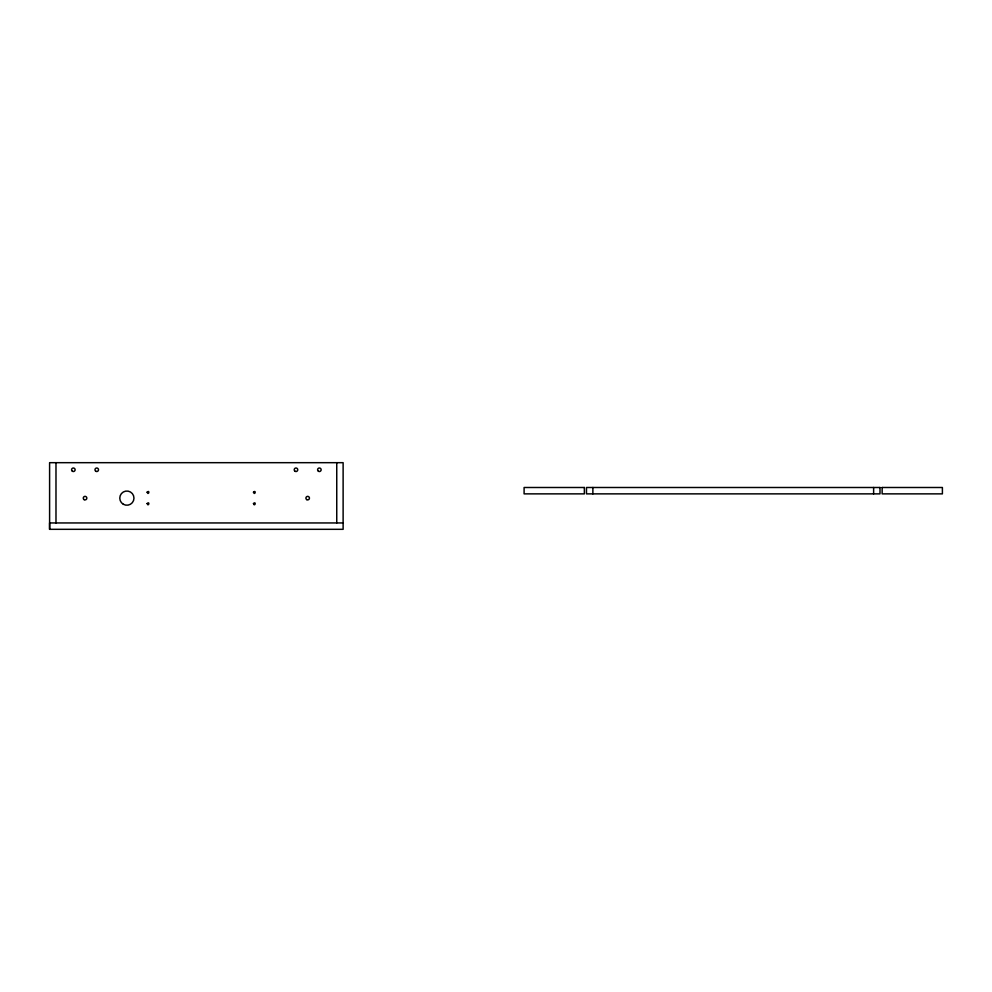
<?xml version="1.0" encoding="UTF-8"?>
<svg xmlns="http://www.w3.org/2000/svg" width="992" height="992" viewBox="0 0 992 992"><rect width="100%" height="100%" fill="white"/><g stroke="black" fill="none" stroke-linecap="round" stroke-linejoin="round"><path stroke-width="1.49" d="M49.6 529.319L49.6 462.681L343.12 462.681L343.12 529.319L49.6 529.319L49.6 522.945L343.12 522.945M873.63 487.494L873.63 493.867M592.869 487.494L592.869 493.867M336.747 462.681L336.747 522.945M55.986 462.681L55.986 522.945M882.136 487.494L882.136 493.867L942.4 493.867L942.4 487.494L882.136 487.494M147.126 492.181C148.428 496.236 150.276 489.316 147.126 492.181M147.126 503.527C148.428 507.582 150.276 500.662 147.126 503.527M253.468 492.181C254.77 496.236 256.63 489.316 253.468 492.181M253.468 503.527C254.77 507.582 256.63 500.662 253.468 503.527M584.362 487.494L524.098 487.494L524.098 493.867L584.362 493.867L584.362 487.494M880.003 487.494L586.483 487.494L586.483 493.867L880.003 493.867L880.003 487.494M295.095 471.299A1.773 1.773 0 0 0 297.749 469.762A1.773 1.773 0 0 0 295.095 468.236A1.773 1.773 0 0 0 295.095 471.299M318.482 471.299A1.773 1.773 0 0 0 321.148 469.762A1.773 1.773 0 0 0 318.482 468.236A1.773 1.773 0 0 0 318.482 471.299M306.788 499.658A1.773 1.773 0 0 0 309.442 498.133A1.773 1.773 0 0 0 306.788 496.595A1.773 1.773 0 0 0 306.788 499.658M72.466 471.299A1.773 1.773 0 0 0 75.119 469.762A1.773 1.773 0 0 0 72.466 468.236A1.773 1.773 0 0 0 72.466 471.299M95.864 471.299A1.773 1.773 0 0 0 98.518 469.762A1.773 1.773 0 0 0 95.864 468.236A1.773 1.773 0 0 0 95.864 471.299M84.159 499.658A1.773 1.773 0 0 0 86.825 498.133A1.773 1.773 0 0 0 84.159 496.595A1.773 1.773 0 0 0 84.159 499.658M123.33 504.271A7.093 7.093 0 0 0 133.97 498.133A7.093 7.093 0 0 0 123.33 491.982A7.093 7.093 0 0 0 123.33 504.271"/></g></svg>
